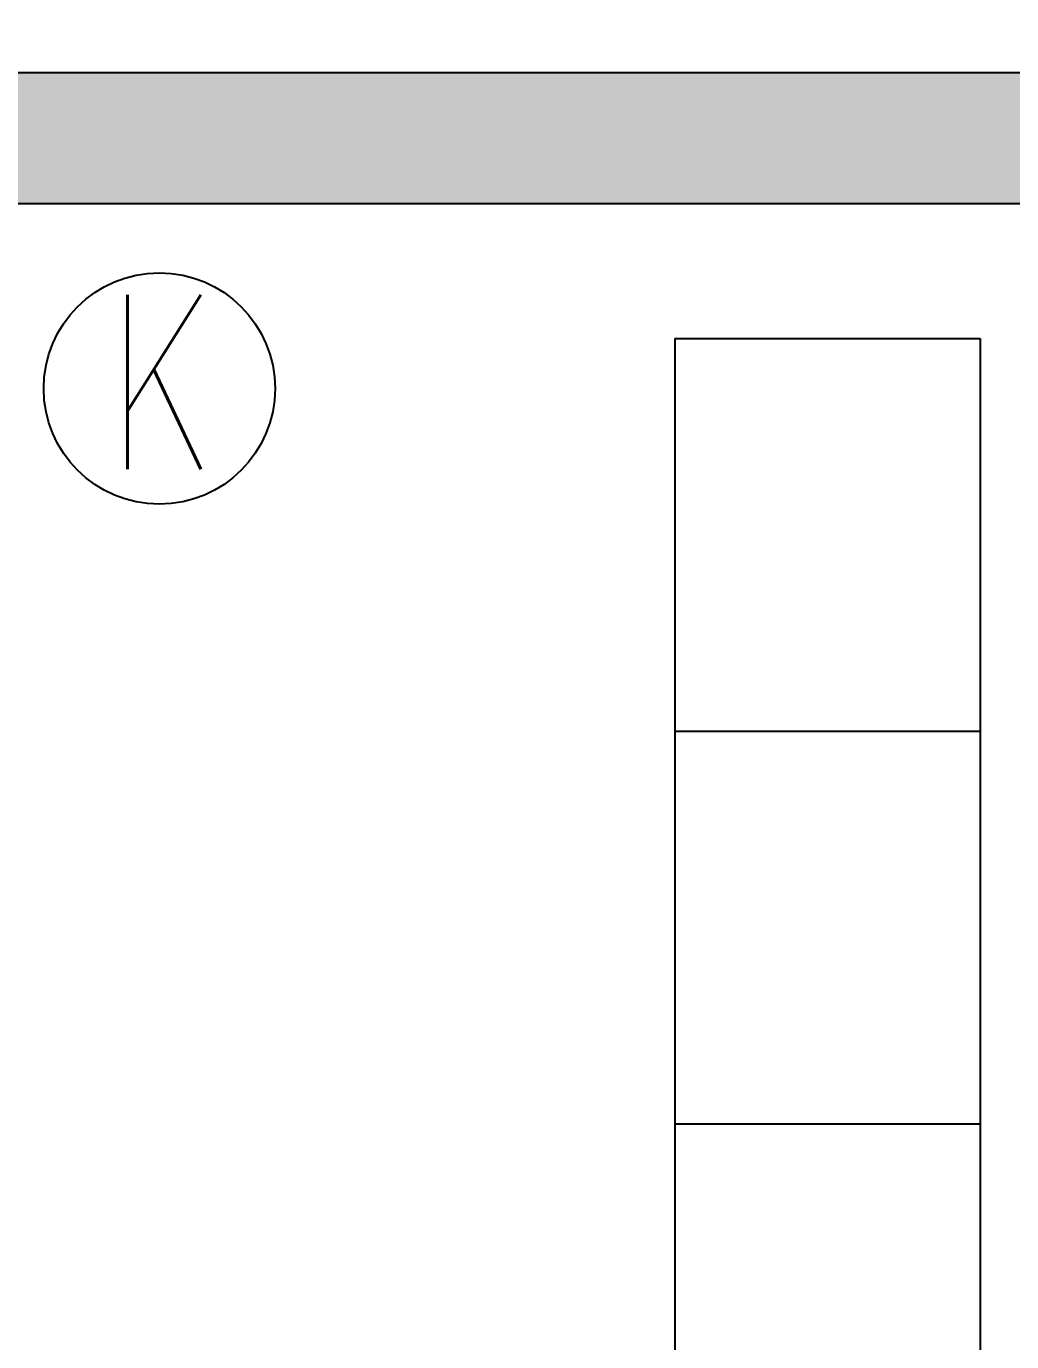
# Model space of a CAD drawing. Header units: metres. Extents: x 95 to 486, y 2972 to 3465.
# Drawn here: x 172.656 to 173.786, y 3245.449 to 3246.957 of the extents above; entities that cross this region are included whole.
import ezdxf

# ---------------------------------------------------------------- set-up
doc = ezdxf.new("R2010")
doc.units = ezdxf.units.M
for name, color, linetype in [('0_HOJA-CARATULA', 7, 'Continuous'), ('0_MUROS', 7, 'Continuous'), ('E_EQUIPAMIENTO', 1, 'Continuous'), ('T_ITEMS', 142, 'Continuous')]:
    doc.layers.add(name, color=color, linetype=linetype)
doc.styles.add('ROMANS', font='romans.shx', dxfattribs={"width": 0.8, "height": 0.15})

msp = doc.modelspace()

# ---------------------------------------------------------------- hatches: boundary and pattern name
at = {"layer": '0_MUROS'}
h = msp.add_hatch(color=256, dxfattribs=at)
h.paths.add_polyline_path([(181.3361, 3246.9036), (171.8361, 3246.9036), (171.8361, 3246.7536), (181.1861, 3246.7536), (181.1861, 3244.0536), (181.3361, 3244.0536)])
h.paths.add_polyline_path([(181.3361, 3243.1536), (181.3361, 3243.2536), (181.1861, 3243.2536), (181.1861, 3243.1536), (171.8361, 3243.1536), (171.8361, 3243.0036), (177.1861, 3243.0036), (177.1861, 3242.3036), (177.2861, 3242.3036), (177.2861, 3243.0036), (181.1861, 3243.0036), (181.1861, 3242.1036), (181.3361, 3242.1036)])

# ---------------------------------------------------------------- linework, layer by layer
at = {"layer": '0_HOJA-CARATULA'}
msp.add_circle((196.2281, 3222.4589), 101.1095, dxfattribs=at)
at = {"layer": '0_MUROS'}
for p, q in [((181.3361, 3246.9036), (171.8361, 3246.9036)), ((181.1861, 3246.7536), (171.8361, 3246.7536))]:
    msp.add_line(p, q, dxfattribs=at)
at = {"layer": 'E_EQUIPAMIENTO'}
for p, q in [((173.3996, 3246.599), (173.7496, 3246.599)), ((173.3996, 3246.599), (173.3996, 3244.799)), ((173.7496, 3246.599), (173.7496, 3244.799)), ((173.3996, 3246.149), (173.7496, 3246.149)), ((173.3996, 3245.699), (173.7496, 3245.699))]:
    msp.add_line(p, q, dxfattribs=at)
at = {"layer": 'T_ITEMS', "color": 8}
msp.add_circle((172.8089, 3246.5418), 0.1326, dxfattribs=at)

# ---------------------------------------------------------------- texts
at = {"layer": 'T_ITEMS', "style": 'ROMANS', "width": 0.7}
msp.add_text('K', height=0.2, dxfattribs=at).set_placement((172.7485, 3246.4492))

doc.saveas('drawing.dxf')
